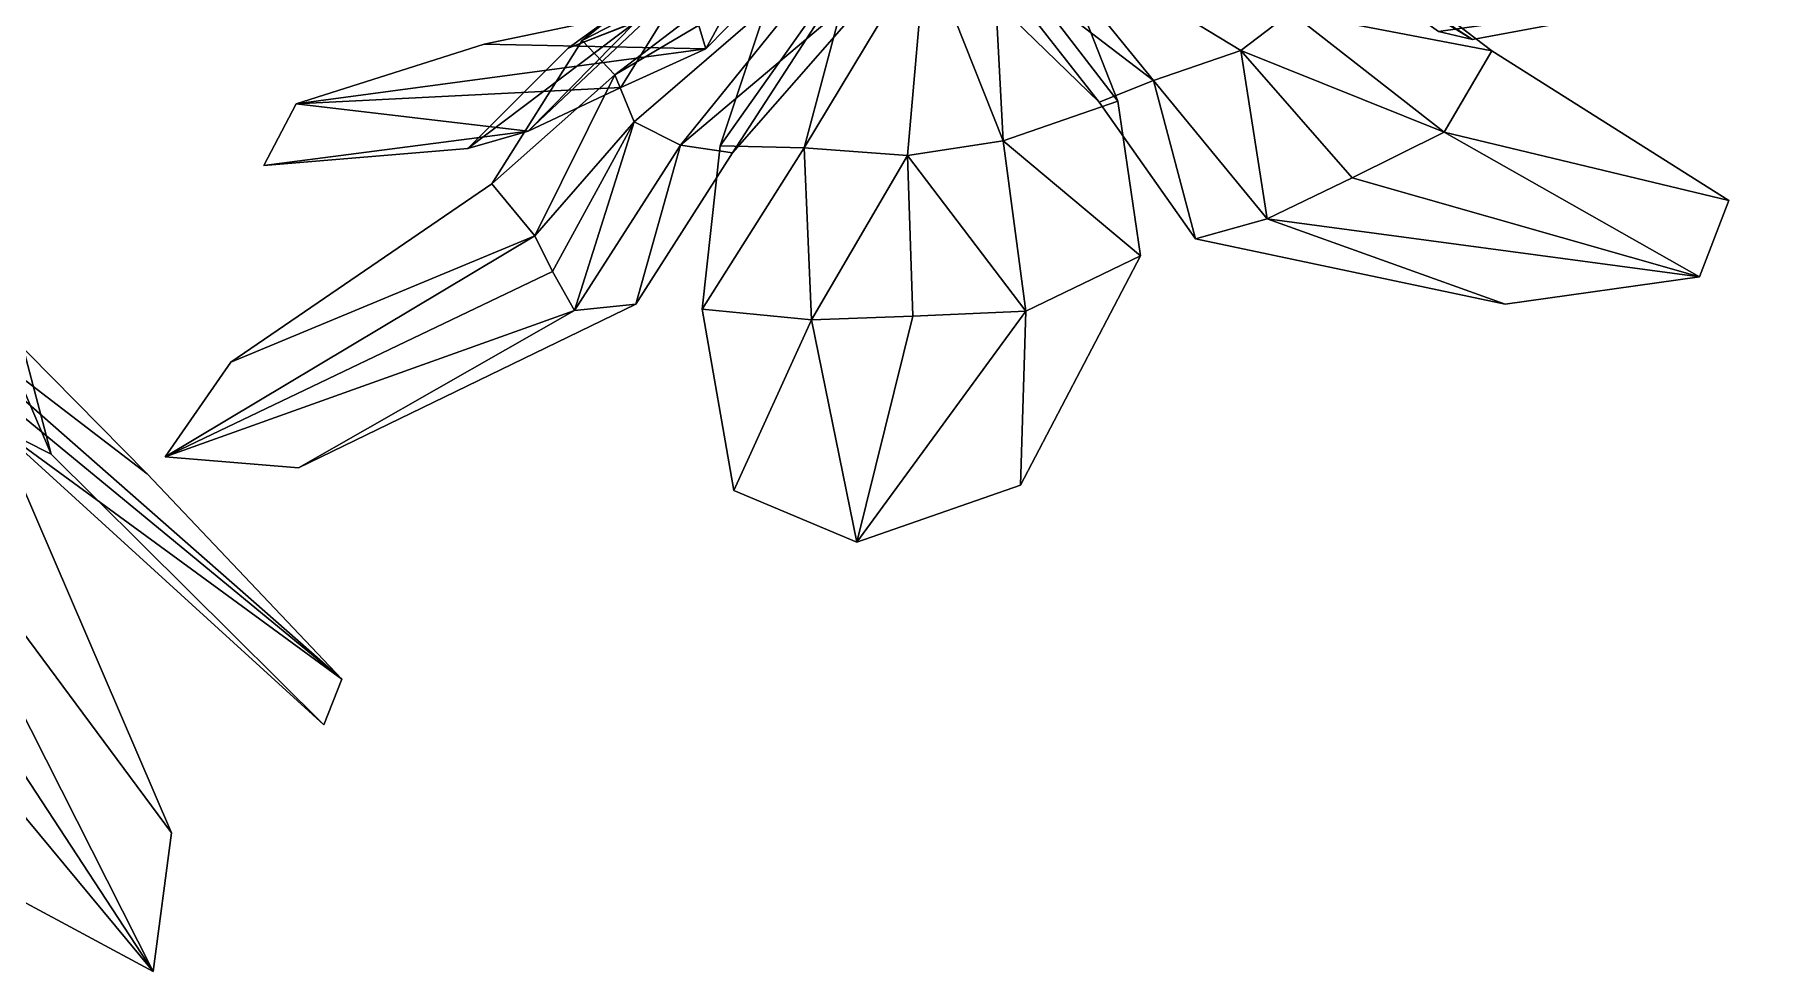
# Model space of a CAD drawing. Header units: metres. Extents: x -488 to 282, y -579 to 399.
# Drawn here: x -257.4 to -187.9, y -491.2 to -453.5 of the extents above; entities that cross this region are included whole.
import ezdxf

# ---------------------------------------------------------------- set-up
doc = ezdxf.new("R2010")
doc.units = ezdxf.units.M

msp = doc.modelspace()

# ---------------------------------------------------------------- linework, layer by layer
at = {"layer": 'coreopsi_1Petal1', "color": 3}
for points in [[(-224.9021, -445.4497, 93.0669), (-235.3111, -453.7165, 94.5991), (-225.6458, -448.7151, 91.5857)], [(-224.9021, -445.4497, 93.0669), (-225.6458, -448.7151, 91.5857), (-235.3111, -453.7165, 94.5991)], [(-218.79, -449.5896, 87.4257), (-213.7355, -456.1534, 77.423), (-217.5737, -446.3711, 85.505)], [(-218.79, -449.5896, 87.4257), (-217.5737, -446.3711, 85.505), (-213.7355, -456.1534, 77.423)], [(-224.2761, -449.5146, 90.3979), (-235.8761, -454.0137, 94.1238), (-226.3291, -447.1118, 88.04442)], [(-224.2761, -449.5146, 90.3979), (-226.3291, -447.1118, 88.04442), (-235.8761, -454.0137, 94.1238)], [(-226.2816, -447.5037, 88.5042), (-229.7523, -457.9601, 80.9111), (-224.2936, -450.2162, 87.05515)], [(-226.2816, -447.5037, 88.5042), (-224.2936, -450.2162, 87.05515), (-229.7523, -457.9601, 80.9111)], [(-222.284, -450.271, 87.4508), (-229.2636, -458.2427, 79.9394), (-222.4814, -447.7678, 84.4139)], [(-222.284, -450.271, 87.4508), (-222.4814, -447.7678, 84.4139), (-229.2636, -458.2427, 79.9394)], [(-225.6458, -448.7151, 91.5857), (-235.3111, -453.7165, 94.5991), (-234, -455.0991, 91.7474)], [(-225.6458, -448.7151, 91.5857), (-234, -455.0991, 91.7474), (-235.3111, -453.7165, 94.5991)], [(-225.6458, -448.7151, 91.5857), (-234, -455.0991, 91.7474), (-224.5785, -449.5139, 88.9987)], [(-225.6458, -448.7151, 91.5857), (-224.5785, -449.5139, 88.9987), (-234, -455.0991, 91.7474)], [(-222.6537, -448.2659, 84.713), (-214.4853, -456.1991, 77.6859), (-219.4608, -449.8369, 85.5778)], [(-222.6537, -448.2659, 84.713), (-219.4608, -449.8369, 85.5778), (-214.4853, -456.1991, 77.6859)], [(-219.4608, -449.8369, 85.5778), (-212.2972, -455.3226, 80.1773), (-217.6762, -448.7032, 87.5776)], [(-219.4608, -449.8369, 85.5778), (-217.6762, -448.7032, 87.5776), (-212.2972, -455.3226, 80.1773)], [(-217.6762, -448.7032, 87.5776), (-212.2972, -455.3226, 80.1773), (-208.7779, -454.1163, 82.7056)], [(-217.6762, -448.7032, 87.5776), (-208.7779, -454.1163, 82.7056), (-212.2972, -455.3226, 80.1773)], [(-208.7779, -454.1163, 82.7056), (-206.7665, -452.5807, 85.6869), (-217.6762, -448.7032, 87.5776)], [(-208.7779, -454.1163, 82.7056), (-217.6762, -448.7032, 87.5776), (-206.7665, -452.5807, 85.6869)], [(-231.1368, -451.3604, 101.0958), (-227.7758, -449.3538, 103.3116), (-230.333, -454.0431, 108.2518)], [(-231.1368, -451.3604, 101.0958), (-230.333, -454.0431, 108.2518), (-227.7758, -449.3538, 103.3116)], [(-227.7758, -449.3538, 103.3116), (-227.795, -451.4595, 110.875), (-230.333, -454.0431, 108.2518)], [(-227.7758, -449.3538, 103.3116), (-230.333, -454.0431, 108.2518), (-227.795, -451.4595, 110.875)], [(-233.1395, -452.9397, 98.1314), (-235.8761, -454.0137, 94.1238), (-224.2761, -449.5146, 90.3979)], [(-233.1395, -452.9397, 98.1314), (-224.2761, -449.5146, 90.3979), (-235.8761, -454.0137, 94.1238)], [(-224.5785, -449.5139, 88.9987), (-234, -455.0991, 91.7474), (-233.2259, -456.9875, 87.739)], [(-224.5785, -449.5139, 88.9987), (-233.2259, -456.9875, 87.739), (-234, -455.0991, 91.7474)], [(-233.2259, -456.9875, 87.739), (-231.3565, -457.9328, 84.4368), (-224.5785, -449.5139, 88.9987)], [(-233.2259, -456.9875, 87.739), (-224.5785, -449.5139, 88.9987), (-231.3565, -457.9328, 84.4368)], [(-224.5785, -449.5139, 88.9987), (-231.3565, -457.9328, 84.4368), (-222.284, -450.271, 87.4508)], [(-224.5785, -449.5139, 88.9987), (-222.284, -450.271, 87.4508), (-231.3565, -457.9328, 84.4368)], [(-224.2936, -450.2162, 87.05515), (-226.3706, -458.0411, 80.3446), (-221.4671, -449.8974, 86.4396)], [(-224.2936, -450.2162, 87.05515), (-221.4671, -449.8974, 86.4396), (-226.3706, -458.0411, 80.3446)], [(-221.4671, -449.8974, 86.4396), (-226.3706, -458.0411, 80.3446), (-222.2052, -458.3459, 78.6745)], [(-221.4671, -449.8974, 86.4396), (-222.2052, -458.3459, 78.6745), (-226.3706, -458.0411, 80.3446)], [(-222.2052, -458.3459, 78.6745), (-218.3573, -457.7558, 78.3029), (-221.4671, -449.8974, 86.4396)], [(-222.2052, -458.3459, 78.6745), (-221.4671, -449.8974, 86.4396), (-218.3573, -457.7558, 78.3029)], [(-221.4671, -449.8974, 86.4396), (-218.3573, -457.7558, 78.3029), (-218.79, -449.5896, 87.4257)], [(-221.4671, -449.8974, 86.4396), (-218.79, -449.5896, 87.4257), (-218.3573, -457.7558, 78.3029)], [(-219.4608, -449.8369, 85.5778), (-214.4853, -456.1991, 77.6859), (-212.2972, -455.3226, 80.1773)], [(-219.4608, -449.8369, 85.5778), (-212.2972, -455.3226, 80.1773), (-214.4853, -456.1991, 77.6859)], [(-218.3573, -457.7558, 78.3029), (-213.7355, -456.1534, 77.423), (-218.79, -449.5896, 87.4257)], [(-218.3573, -457.7558, 78.3029), (-218.79, -449.5896, 87.4257), (-213.7355, -456.1534, 77.423)], [(-206.7665, -452.5807, 85.6869), (-198.667, -454.123, 87.8036), (-204.3725, -449.7749, 89.01856)], [(-206.7665, -452.5807, 85.6869), (-204.3725, -449.7749, 89.01856), (-198.667, -454.123, 87.8036)], [(-204.9375, -450.0722, 88.5432), (-199.4373, -453.6736, 90.8329), (-206.073, -449.5772, 91.7415)], [(-204.9375, -450.0722, 88.5432), (-206.073, -449.5772, 91.7415), (-199.4373, -453.6736, 90.8329)], [(-206.073, -449.5772, 91.7415), (-199.4373, -453.6736, 90.8329), (-200.8191, -453.3492, 95.07356)], [(-206.073, -449.5772, 91.7415), (-200.8191, -453.3492, 95.07356), (-199.4373, -453.6736, 90.8329)], [(-231.3565, -457.9328, 84.4368), (-229.2636, -458.2427, 79.9394), (-222.284, -450.271, 87.4508)], [(-231.3565, -457.9328, 84.4368), (-222.284, -450.271, 87.4508), (-229.2636, -458.2427, 79.9394)], [(-224.2936, -450.2162, 87.05515), (-229.7523, -457.9601, 80.9111), (-226.3706, -458.0411, 80.3446)], [(-224.2936, -450.2162, 87.05515), (-226.3706, -458.0411, 80.3446), (-229.7523, -457.9601, 80.9111)], [(-227.795, -451.4595, 110.875), (-239.2664, -453.8558, 118.235), (-230.333, -454.0431, 108.2518)], [(-227.795, -451.4595, 110.875), (-230.333, -454.0431, 108.2518), (-239.2664, -453.8558, 118.235)], [(-237.4914, -457.3622, 103.1102), (-233.1395, -452.9397, 98.1314), (-231.1368, -451.3604, 101.0958)], [(-237.4914, -457.3622, 103.1102), (-231.1368, -451.3604, 101.0958), (-233.1395, -452.9397, 98.1314)], [(-233.7635, -455.6082, 105.8477), (-237.4914, -457.3622, 103.1102), (-231.1368, -451.3604, 101.0958)], [(-233.7635, -455.6082, 105.8477), (-231.1368, -451.3604, 101.0958), (-237.4914, -457.3622, 103.1102)], [(-231.1368, -451.3604, 101.0958), (-230.333, -454.0431, 108.2518), (-233.7635, -455.6082, 105.8477)], [(-231.1368, -451.3604, 101.0958), (-233.7635, -455.6082, 105.8477), (-230.333, -454.0431, 108.2518)], [(-199.4373, -453.6736, 90.8329), (-187.9184, -451.5217, 98.1943), (-200.8191, -453.3492, 95.07356)], [(-199.4373, -453.6736, 90.8329), (-200.8191, -453.3492, 95.07356), (-187.9184, -451.5217, 98.1943)], [(-200.5868, -457.3989, 84.3153), (-206.7665, -452.5807, 85.6869), (-208.7779, -454.1163, 82.7056)], [(-200.5868, -457.3989, 84.3153), (-208.7779, -454.1163, 82.7056), (-206.7665, -452.5807, 85.6869)], [(-200.5868, -457.3989, 84.3153), (-198.667, -454.123, 87.8036), (-206.7665, -452.5807, 85.6869)], [(-200.5868, -457.3989, 84.3153), (-206.7665, -452.5807, 85.6869), (-198.667, -454.123, 87.8036)], [(-233.1395, -452.9397, 98.1314), (-239.9207, -458.0624, 98.6165), (-235.8761, -454.0137, 94.1238)], [(-233.1395, -452.9397, 98.1314), (-235.8761, -454.0137, 94.1238), (-239.9207, -458.0624, 98.6165)], [(-237.4914, -457.3622, 103.1102), (-239.9207, -458.0624, 98.6165), (-233.1395, -452.9397, 98.1314)], [(-237.4914, -457.3622, 103.1102), (-233.1395, -452.9397, 98.1314), (-239.9207, -458.0624, 98.6165)], [(-230.333, -454.0431, 108.2518), (-239.2664, -453.8558, 118.235), (-246.8413, -456.2614, 117.8882)], [(-230.333, -454.0431, 108.2518), (-246.8413, -456.2614, 117.8882), (-239.2664, -453.8558, 118.235)], [(-233.7635, -455.6082, 105.8477), (-230.333, -454.0431, 108.2518), (-246.8413, -456.2614, 117.8882)], [(-233.7635, -455.6082, 105.8477), (-246.8413, -456.2614, 117.8882), (-230.333, -454.0431, 108.2518)], [(-235.3111, -453.7165, 94.5991), (-238.9576, -459.4867, 95.9677), (-234, -455.0991, 91.7474)], [(-235.3111, -453.7165, 94.5991), (-234, -455.0991, 91.7474), (-238.9576, -459.4867, 95.9677)], [(-208.7779, -454.1163, 82.7056), (-212.2972, -455.3226, 80.1773), (-207.7107, -460.8924, 79.2419)], [(-208.7779, -454.1163, 82.7056), (-207.7107, -460.8924, 79.2419), (-212.2972, -455.3226, 80.1773)], [(-208.7779, -454.1163, 82.7056), (-207.7107, -460.8924, 79.2419), (-204.2974, -459.2401, 81.6119)], [(-208.7779, -454.1163, 82.7056), (-204.2974, -459.2401, 81.6119), (-207.7107, -460.8924, 79.2419)], [(-204.2974, -459.2401, 81.6119), (-200.5868, -457.3989, 84.3153), (-208.7779, -454.1163, 82.7056)], [(-204.2974, -459.2401, 81.6119), (-208.7779, -454.1163, 82.7056), (-200.5868, -457.3989, 84.3153)], [(-200.5868, -457.3989, 84.3153), (-189.1176, -460.1594, 77.763), (-198.667, -454.123, 87.8036)], [(-200.5868, -457.3989, 84.3153), (-198.667, -454.123, 87.8036), (-189.1176, -460.1594, 77.763)], [(-246.8413, -456.2614, 117.8882), (-237.4914, -457.3622, 103.1102), (-233.7635, -455.6082, 105.8477)], [(-246.8413, -456.2614, 117.8882), (-233.7635, -455.6082, 105.8477), (-237.4914, -457.3622, 103.1102)], [(-234, -455.0991, 91.7474), (-238.9576, -459.4867, 95.9677), (-237.2246, -461.5863, 92.4201)], [(-234, -455.0991, 91.7474), (-237.2246, -461.5863, 92.4201), (-238.9576, -459.4867, 95.9677)], [(-233.2259, -456.9875, 87.739), (-234, -455.0991, 91.7474), (-237.2246, -461.5863, 92.4201)], [(-233.2259, -456.9875, 87.739), (-237.2246, -461.5863, 92.4201), (-234, -455.0991, 91.7474)], [(-214.4853, -456.1991, 77.6859), (-210.5998, -461.7008, 75.9257), (-212.2972, -455.3226, 80.1773)], [(-214.4853, -456.1991, 77.6859), (-212.2972, -455.3226, 80.1773), (-210.5998, -461.7008, 75.9257)], [(-212.2972, -455.3226, 80.1773), (-210.5998, -461.7008, 75.9257), (-207.7107, -460.8924, 79.2419)], [(-212.2972, -455.3226, 80.1773), (-207.7107, -460.8924, 79.2419), (-210.5998, -461.7008, 75.9257)], [(-246.8413, -456.2614, 117.8882), (-248.14, -458.7502, 111.282), (-237.4914, -457.3622, 103.1102)], [(-246.8413, -456.2614, 117.8882), (-237.4914, -457.3622, 103.1102), (-248.14, -458.7502, 111.282)], [(-218.3573, -457.7558, 78.3029), (-212.8235, -462.3924, 73.7929), (-213.7355, -456.1534, 77.423)], [(-218.3573, -457.7558, 78.3029), (-213.7355, -456.1534, 77.423), (-212.8235, -462.3924, 73.7929)], [(-233.2259, -456.9875, 87.739), (-237.2246, -461.5863, 92.4201), (-236.5165, -463.024, 88.2452)], [(-233.2259, -456.9875, 87.739), (-236.5165, -463.024, 88.2452), (-237.2246, -461.5863, 92.4201)], [(-236.5165, -463.024, 88.2452), (-235.6306, -464.5948, 83.6392), (-233.2259, -456.9875, 87.739)], [(-236.5165, -463.024, 88.2452), (-233.2259, -456.9875, 87.739), (-235.6306, -464.5948, 83.6392)], [(-235.6306, -464.5948, 83.6392), (-231.3565, -457.9328, 84.4368), (-233.2259, -456.9875, 87.739)], [(-235.6306, -464.5948, 83.6392), (-233.2259, -456.9875, 87.739), (-231.3565, -457.9328, 84.4368)], [(-266.2781, -457.5633, 0.1973), (-252.839, -471.1673, -7.09694), (-265.1741, -461.7331, 5.2108)], [(-266.2781, -457.5633, 0.1973), (-265.1741, -461.7331, 5.2108), (-252.839, -471.1673, -7.09694)], [(-237.4914, -457.3622, 103.1102), (-248.14, -458.7502, 111.282), (-239.9207, -458.0624, 98.6165)], [(-237.4914, -457.3622, 103.1102), (-239.9207, -458.0624, 98.6165), (-248.14, -458.7502, 111.282)], [(-217.4404, -464.6129, 74.3753), (-218.3573, -457.7558, 78.3029), (-222.2052, -458.3459, 78.6745)], [(-217.4404, -464.6129, 74.3753), (-222.2052, -458.3459, 78.6745), (-218.3573, -457.7558, 78.3029)], [(-217.4404, -464.6129, 74.3753), (-212.8235, -462.3924, 73.7929), (-218.3573, -457.7558, 78.3029)], [(-217.4404, -464.6129, 74.3753), (-218.3573, -457.7558, 78.3029), (-212.8235, -462.3924, 73.7929)], [(-190.301, -463.2305, 71.3841), (-200.5868, -457.3989, 84.3153), (-204.2974, -459.2401, 81.6119)], [(-190.301, -463.2305, 71.3841), (-204.2974, -459.2401, 81.6119), (-200.5868, -457.3989, 84.3153)], [(-190.301, -463.2305, 71.3841), (-189.1176, -460.1594, 77.763), (-200.5868, -457.3989, 84.3153)], [(-190.301, -463.2305, 71.3841), (-200.5868, -457.3989, 84.3153), (-189.1176, -460.1594, 77.763)], [(-235.6306, -464.5948, 83.6392), (-233.1574, -464.3342, 79.1226), (-231.3565, -457.9328, 84.4368)], [(-235.6306, -464.5948, 83.6392), (-231.3565, -457.9328, 84.4368), (-233.1574, -464.3342, 79.1226)], [(-231.3565, -457.9328, 84.4368), (-233.1574, -464.3342, 79.1226), (-229.2636, -458.2427, 79.9394)], [(-231.3565, -457.9328, 84.4368), (-229.2636, -458.2427, 79.9394), (-233.1574, -464.3342, 79.1226)], [(-229.7523, -457.9601, 80.9111), (-230.482, -464.5346, 78.7413), (-226.3706, -458.0411, 80.3446)], [(-229.7523, -457.9601, 80.9111), (-226.3706, -458.0411, 80.3446), (-230.482, -464.5346, 78.7413)], [(-226.3706, -458.0411, 80.3446), (-230.482, -464.5346, 78.7413), (-226.0741, -464.9623, 78.1212)], [(-226.3706, -458.0411, 80.3446), (-226.0741, -464.9623, 78.1212), (-230.482, -464.5346, 78.7413)], [(-222.2052, -458.3459, 78.6745), (-226.3706, -458.0411, 80.3446), (-226.0741, -464.9623, 78.1212)], [(-222.2052, -458.3459, 78.6745), (-226.0741, -464.9623, 78.1212), (-226.3706, -458.0411, 80.3446)], [(-222.2052, -458.3459, 78.6745), (-226.0741, -464.9623, 78.1212), (-221.9928, -464.8142, 76.2995)], [(-222.2052, -458.3459, 78.6745), (-221.9928, -464.8142, 76.2995), (-226.0741, -464.9623, 78.1212)], [(-221.9928, -464.8142, 76.2995), (-217.4404, -464.6129, 74.3753), (-222.2052, -458.3459, 78.6745)], [(-221.9928, -464.8142, 76.2995), (-222.2052, -458.3459, 78.6745), (-217.4404, -464.6129, 74.3753)], [(-261.5847, -458.977, 20.1587), (-256.7086, -470.3792, 22.3295), (-259.2148, -460.9347, 26.8359)], [(-261.5847, -458.977, 20.1587), (-259.2148, -460.9347, 26.8359), (-256.7086, -470.3792, 22.3295)], [(-258.9257, -469.2702, 15.1181), (-256.7086, -470.3792, 22.3295), (-261.5847, -458.977, 20.1587)], [(-258.9257, -469.2702, 15.1181), (-261.5847, -458.977, 20.1587), (-256.7086, -470.3792, 22.3295)], [(-238.9576, -459.4867, 95.9677), (-249.4803, -466.6746, 90.5722), (-237.2246, -461.5863, 92.4201)], [(-238.9576, -459.4867, 95.9677), (-237.2246, -461.5863, 92.4201), (-249.4803, -466.6746, 90.5722)], [(-204.2974, -459.2401, 81.6119), (-207.7107, -460.8924, 79.2419), (-190.301, -463.2305, 71.3841)], [(-204.2974, -459.2401, 81.6119), (-190.301, -463.2305, 71.3841), (-207.7107, -460.8924, 79.2419)], [(-210.5998, -461.7008, 75.9257), (-198.1322, -464.3405, 70.5315), (-207.7107, -460.8924, 79.2419)], [(-210.5998, -461.7008, 75.9257), (-207.7107, -460.8924, 79.2419), (-198.1322, -464.3405, 70.5315)], [(-207.7107, -460.8924, 79.2419), (-198.1322, -464.3405, 70.5315), (-190.301, -463.2305, 71.3841)], [(-207.7107, -460.8924, 79.2419), (-190.301, -463.2305, 71.3841), (-198.1322, -464.3405, 70.5315)], [(-265.1741, -461.7331, 5.2108), (-252.839, -471.1673, -7.09694), (-244.995, -479.4503, -4.2172)], [(-265.1741, -461.7331, 5.2108), (-244.995, -479.4503, -4.2172), (-252.839, -471.1673, -7.09694)], [(-262.1559, -465.3329, 9.8662), (-265.1741, -461.7331, 5.2108), (-244.995, -479.4503, -4.2172)], [(-262.1559, -465.3329, 9.8662), (-244.995, -479.4503, -4.2172), (-265.1741, -461.7331, 5.2108)], [(-237.2246, -461.5863, 92.4201), (-249.4803, -466.6746, 90.5722), (-252.124, -470.4911, 84.1122)], [(-237.2246, -461.5863, 92.4201), (-252.124, -470.4911, 84.1122), (-249.4803, -466.6746, 90.5722)], [(-236.5165, -463.024, 88.2452), (-237.2246, -461.5863, 92.4201), (-252.124, -470.4911, 84.1122)], [(-236.5165, -463.024, 88.2452), (-252.124, -470.4911, 84.1122), (-237.2246, -461.5863, 92.4201)], [(-217.4404, -464.6129, 74.3753), (-217.661, -471.6272, 62.8494), (-212.8235, -462.3924, 73.7929)], [(-217.4404, -464.6129, 74.3753), (-212.8235, -462.3924, 73.7929), (-217.661, -471.6272, 62.8494)], [(-252.124, -470.4911, 84.1122), (-235.6306, -464.5948, 83.6392), (-236.5165, -463.024, 88.2452)], [(-252.124, -470.4911, 84.1122), (-236.5165, -463.024, 88.2452), (-235.6306, -464.5948, 83.6392)], [(-252.124, -470.4911, 84.1122), (-246.753, -470.9326, 79.3708), (-235.6306, -464.5948, 83.6392)], [(-252.124, -470.4911, 84.1122), (-235.6306, -464.5948, 83.6392), (-246.753, -470.9326, 79.3708)], [(-235.6306, -464.5948, 83.6392), (-246.753, -470.9326, 79.3708), (-233.1574, -464.3342, 79.1226)], [(-235.6306, -464.5948, 83.6392), (-233.1574, -464.3342, 79.1226), (-246.753, -470.9326, 79.3708)], [(-230.482, -464.5346, 78.7413), (-229.2053, -471.8425, 67.0593), (-226.0741, -464.9623, 78.1212)], [(-230.482, -464.5346, 78.7413), (-226.0741, -464.9623, 78.1212), (-229.2053, -471.8425, 67.0593)], [(-224.2554, -473.9261, 61.1905), (-217.661, -471.6272, 62.8494), (-217.4404, -464.6129, 74.3753)], [(-224.2554, -473.9261, 61.1905), (-217.4404, -464.6129, 74.3753), (-217.661, -471.6272, 62.8494)], [(-224.2554, -473.9261, 61.1905), (-217.4404, -464.6129, 74.3753), (-221.9928, -464.8142, 76.2995)], [(-224.2554, -473.9261, 61.1905), (-221.9928, -464.8142, 76.2995), (-217.4404, -464.6129, 74.3753)], [(-244.995, -479.4503, -4.2172), (-258.9257, -469.2702, 15.1181), (-262.1559, -465.3329, 9.8662)], [(-244.995, -479.4503, -4.2172), (-262.1559, -465.3329, 9.8662), (-258.9257, -469.2702, 15.1181)], [(-226.0741, -464.9623, 78.1212), (-229.2053, -471.8425, 67.0593), (-224.2554, -473.9261, 61.1905)], [(-226.0741, -464.9623, 78.1212), (-224.2554, -473.9261, 61.1905), (-229.2053, -471.8425, 67.0593)], [(-221.9928, -464.8142, 76.2995), (-226.0741, -464.9623, 78.1212), (-224.2554, -473.9261, 61.1905)], [(-221.9928, -464.8142, 76.2995), (-224.2554, -473.9261, 61.1905), (-226.0741, -464.9623, 78.1212)], [(-258.9257, -469.2702, 15.1181), (-245.7206, -481.2953, 6.2119), (-256.7086, -470.3792, 22.3295)], [(-258.9257, -469.2702, 15.1181), (-256.7086, -470.3792, 22.3295), (-245.7206, -481.2953, 6.2119)], [(-244.995, -479.4503, -4.2172), (-245.7206, -481.2953, 6.2119), (-258.9257, -469.2702, 15.1181)], [(-244.995, -479.4503, -4.2172), (-258.9257, -469.2702, 15.1181), (-245.7206, -481.2953, 6.2119)], [(-258.6827, -469.7664, 21.9095), (-251.8673, -485.6389, 32.8867), (-263.0951, -470.4961, 26.7817)], [(-258.6827, -469.7664, 21.9095), (-263.0951, -470.4961, 26.7817), (-251.8673, -485.6389, 32.8867)], [(-265.8315, -471.0244, 32.7796), (-263.0951, -470.4961, 26.7817), (-252.6033, -491.2313, 43.212)], [(-265.8315, -471.0244, 32.7796), (-252.6033, -491.2313, 43.212), (-263.0951, -470.4961, 26.7817)], [(-263.0951, -470.4961, 26.7817), (-251.8673, -485.6389, 32.8867), (-252.6033, -491.2313, 43.212)], [(-263.0951, -470.4961, 26.7817), (-252.6033, -491.2313, 43.212), (-251.8673, -485.6389, 32.8867)], [(-252.6033, -491.2313, 43.212), (-268.9706, -471.5107, 39.3696), (-265.8315, -471.0244, 32.7796)], [(-252.6033, -491.2313, 43.212), (-265.8315, -471.0244, 32.7796), (-268.9706, -471.5107, 39.3696)], [(-252.6033, -491.2313, 43.212), (-260.553, -486.9552, 48.7989), (-268.9706, -471.5107, 39.3696)], [(-252.6033, -491.2313, 43.212), (-268.9706, -471.5107, 39.3696), (-260.553, -486.9552, 48.7989)]]:
    msp.add_3dface(points, dxfattribs=at)

doc.saveas('drawing.dxf')
